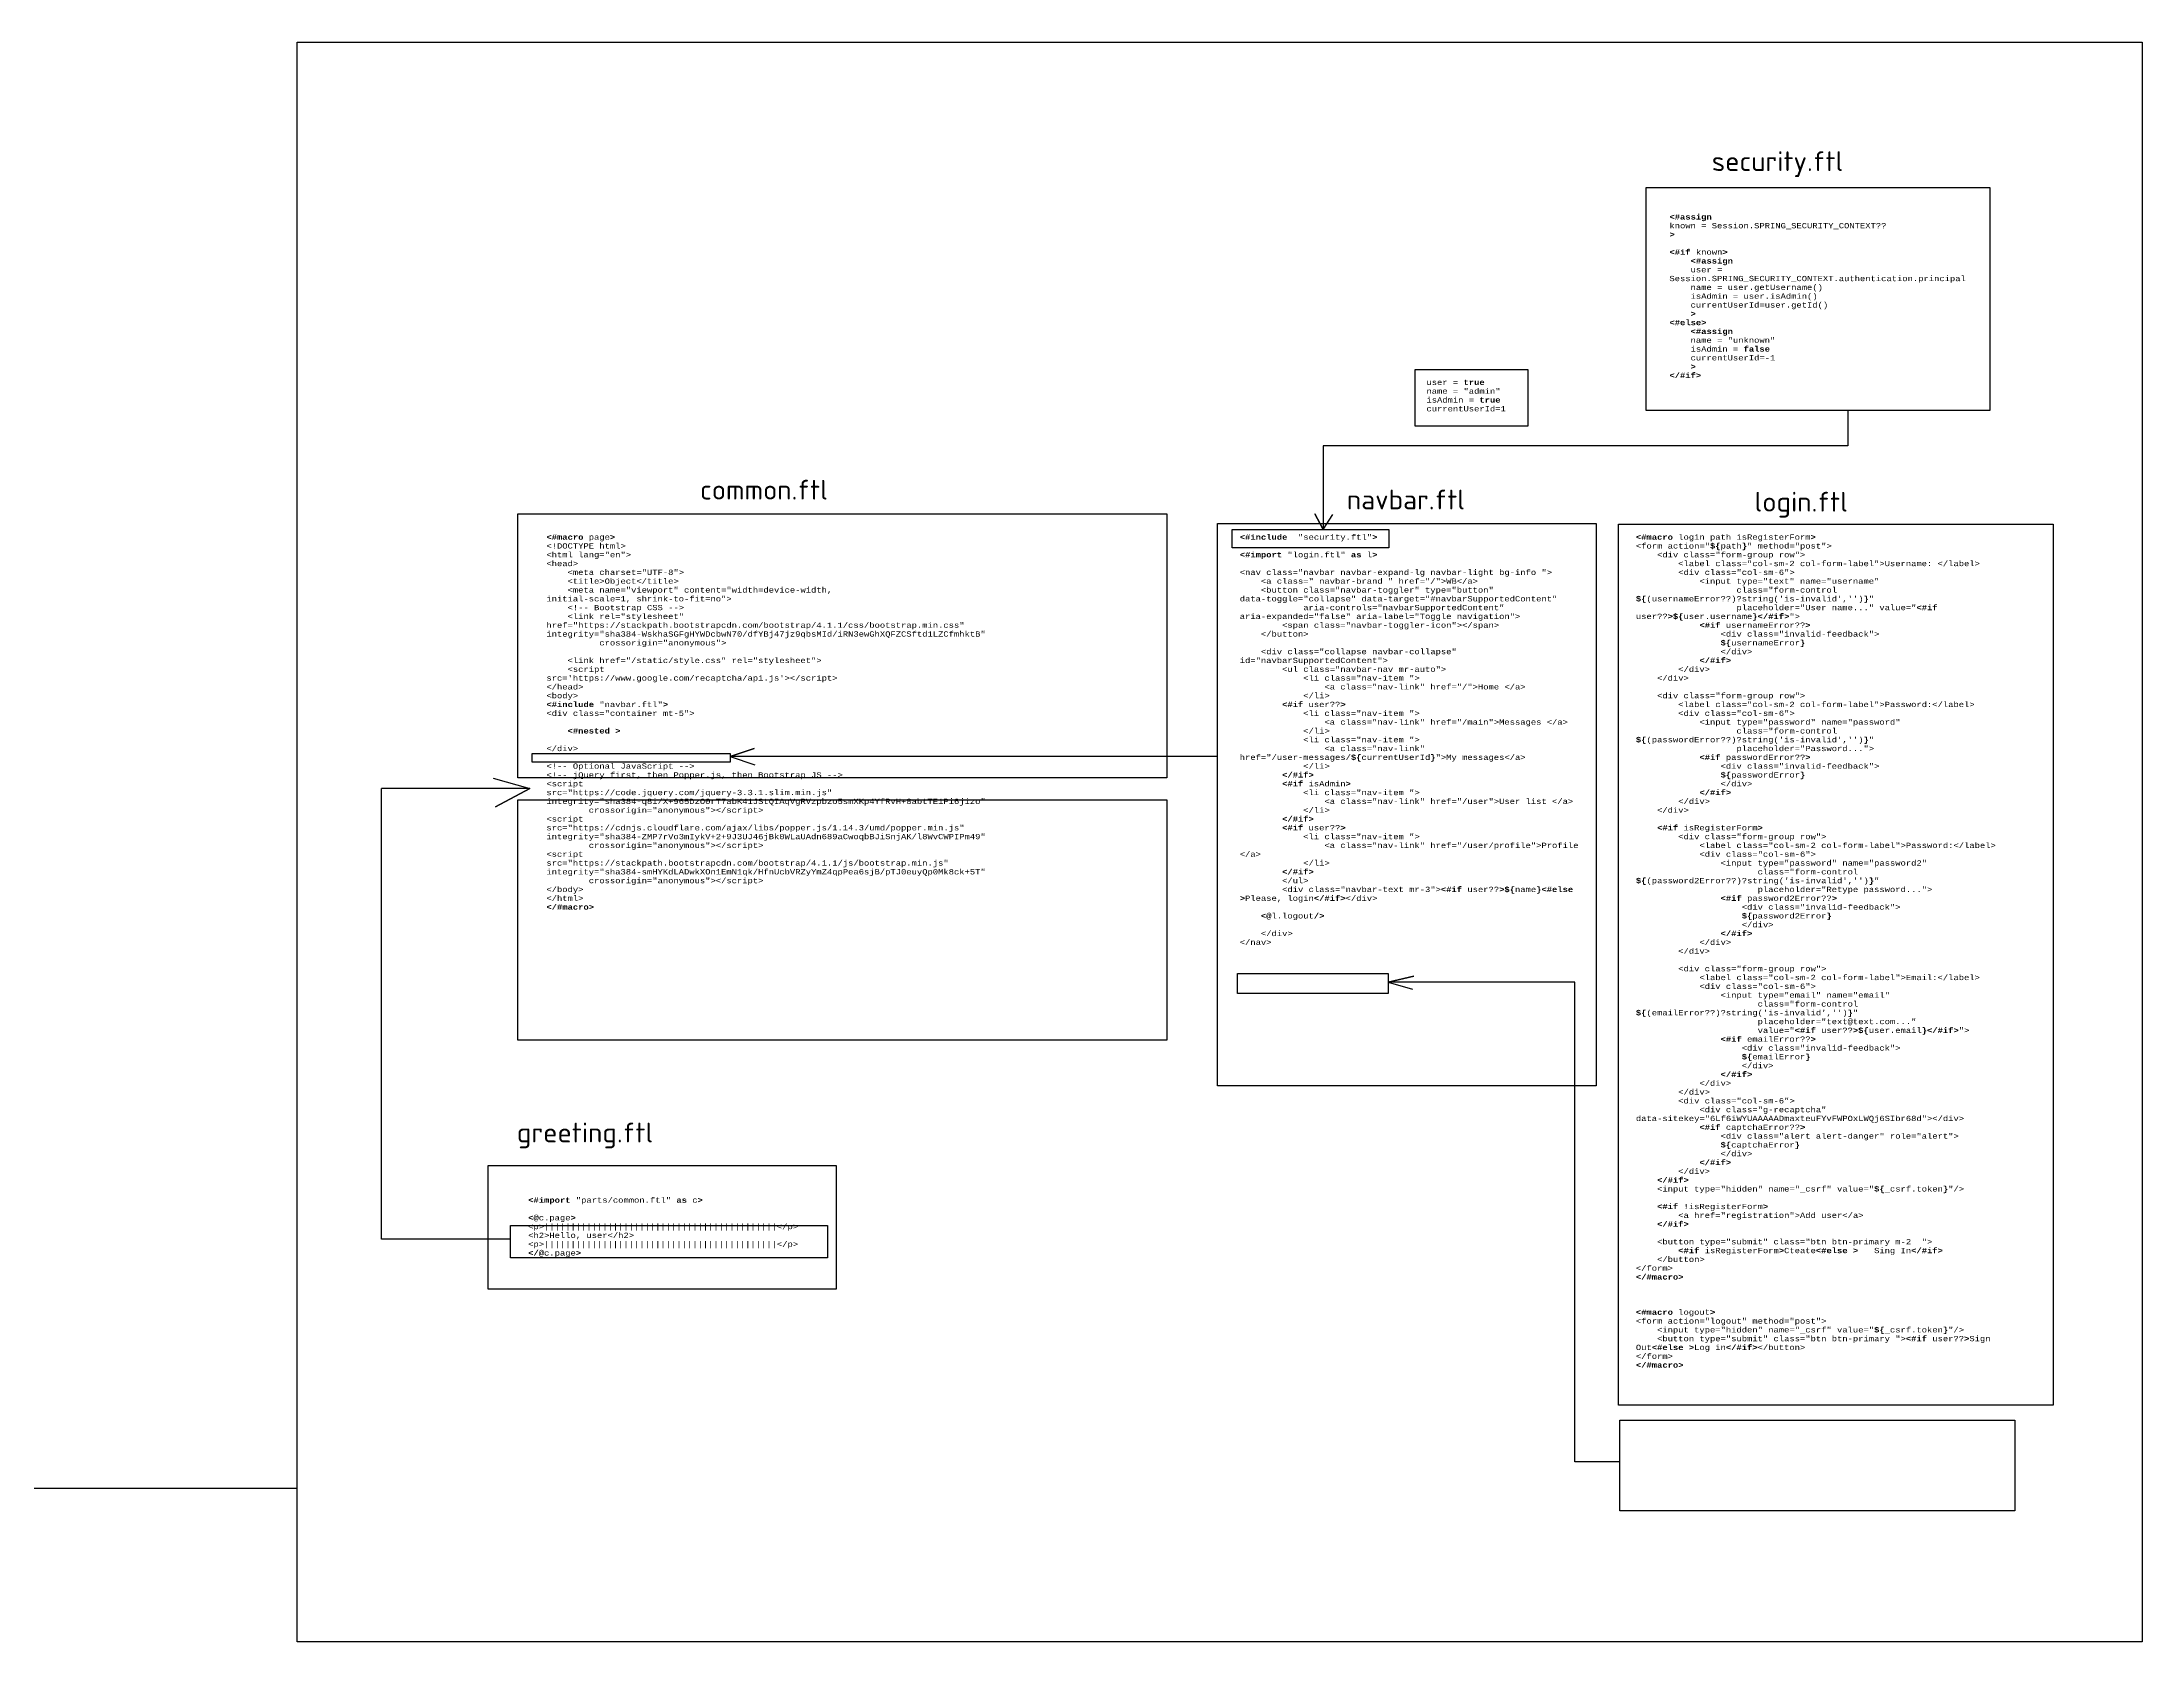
# Model space of a CAD drawing. Header units: millimetres. Extents: x 5035 to 6711, y 3860 to 4667.
# Drawn here: x 5965 to 6711, y 3860 to 4427 of the extents above; entities that cross this region are included whole.
import ezdxf

# ---------------------------------------------------------------- set-up
doc = ezdxf.new("R2010")
doc.units = ezdxf.units.MM
doc.styles.get("Standard").update_dxf_attribs({"font": 'arial.ttf'})

msp = doc.modelspace()

# ---------------------------------------------------------------- linework, layer by layer
at = {"color": 3, "lineweight": 30}
msp.add_line((6086.02, 4002.62), (6086.02, 4162.57), dxfattribs=at)
at = {"color": 4, "lineweight": 30}
for points in [[(6056.04, 4427.46), (6711, 4427.46), (6711, 3859.68), (6056.04, 3859.68)], [(6123.92, 4028.73), (6247.41, 4028.73), (6247.41, 3984.93), (6123.92, 3984.93)]]:
    msp.add_lwpolyline(points, close=True, dxfattribs=at)
at = {"color": 2, "lineweight": 30}
for points in [[(6535.02, 4375.86), (6656.99, 4375.86), (6656.99, 4296.69), (6535.02, 4296.69)], [(6452.93, 4311.22), (6493.01, 4311.22), (6493.01, 4291.18), (6452.93, 4291.18)], [(6388.02, 4254.49), (6443.57, 4254.49), (6443.57, 4247.92), (6388.02, 4247.92)]]:
    msp.add_lwpolyline(points, close=True, dxfattribs=at)
msp.add_lwpolyline([(6606.54, 4296.69), (6606.54, 4284.17), (6420.37, 4284.17), (6420.37, 4254.49), (6417.35, 4260.04), (6420.37, 4254.49), (6423.7, 4259.78)], dxfattribs=at)
at = {"color": 3, "lineweight": 30}
for points in [[(6134.38, 4260.08), (6364.87, 4260.08), (6364.87, 4166.4), (6134.38, 4166.4)], [(6134.38, 4158.49), (6364.87, 4158.49), (6364.87, 4073.24), (6134.38, 4073.24)], [(6131.81, 4007.5), (6244.32, 4007.5), (6244.32, 3996.01), (6131.81, 3996.01)]]:
    msp.add_lwpolyline(points, close=True, dxfattribs=at)
at = {"color": 1, "lineweight": 30}
for points in [[(6382.78, 4256.55), (6517.23, 4256.55), (6517.23, 4057.1), (6382.78, 4057.1)], [(6139.56, 4175.01), (6209.79, 4175.01), (6209.79, 4171.85), (6139.56, 4171.85)]]:
    msp.add_lwpolyline(points, close=True, dxfattribs=at)
at = {"color": 6, "lineweight": 30}
for points in [[(6525.21, 4256.33), (6679.51, 4256.33), (6679.51, 3943.76), (6525.21, 3943.76)], [(6389.86, 4096.95), (6443.4, 4096.95), (6443.4, 4089.77), (6389.86, 4089.77)], [(6525.58, 3938.39), (6665.89, 3938.39), (6665.89, 3906.27), (6525.58, 3906.27)]]:
    msp.add_lwpolyline(points, close=True, dxfattribs=at)
at = {"color": 1, "lineweight": 30}
for points in [[(6382.78, 4173.87), (6209.79, 4173.87), (6218.35, 4176.72), (6209.79, 4173.87), (6218.52, 4170.97)], [(6056.04, 3914.2), (5549.03, 3914.2), (5549.03, 3976.25), (5527.01, 3949.41), (5549.03, 3976.25), (5571.05, 3951.61)]]:
    msp.add_lwpolyline(points, dxfattribs=at)
at = {"color": 3, "lineweight": 30}
for points in [[(6125.65, 4166.19), (6138.62, 4162.57), (6126.52, 4156.04), (6138.62, 4162.57), (6086.02, 4162.57)], [(6131.81, 4002.62), (6086.02, 4002.62)]]:
    msp.add_lwpolyline(points, dxfattribs=at)
at = {"color": 6, "lineweight": 30}
msp.add_lwpolyline([(6525.58, 3923.65), (6509.61, 3923.65), (6509.61, 4093.81), (6509.61, 4093.81), (6509.61, 4093.81), (6443.4, 4093.81), (6452.51, 4095.9), (6443.4, 4093.81), (6451.97, 4091.32)], dxfattribs=at)

# ---------------------------------------------------------------- texts
at = {"attachment_point": 1}
for s, width, insert, char_height in [('{\\fISOCPEUR|b0|i0|c0|p34;security.ftl}', 101.5882, (6558.25, 4388.67), 7), ('{\\fCourier New|b1|i0|c204|p49;\\H0.75x;\\C23;\\c3307724;<#assign^J\\fCourier New|b0|i0|c204|p49;\\C9;\\c13023145;known = Session.SPRING_SECURITY_CONTEXT\\C153;\\c12293992;??^J\\fCourier New|b1|i0|c204|p49;\\C23;\\c3307724;>^J^J<#if \\fCourier New|b0|i0|c204|p49;\\C9;\\c13023145;known\\fCourier New|b1|i0|c204|p49;\\C23;\\c3307724;>^J    <#assign^J    \\fCourier New|b0|i0|c204|p49;\\C9;\\c13023145;user = Session.SPRING_SECURITY_CONTEXT.authentication.principal^J    name = user.getUsername()^J    isAdmin = user.isAdmin()^J    currentUserId=user.getId()^J    \\fCourier New|b1|i0|c204|p49;\\C23;\\c3307724;>^J<#else>^J    <#assign^J    \\fCourier New|b0|i0|c204|p49;\\C9;\\c13023145;name = \\C75;\\c5867370;"unknown"^J    \\C9;\\c13023145;isAdmin = \\fCourier New|b1|i0|c204|p49;\\C23;\\c3307724;false^J    \\fCourier New|b0|i0|c204|p49;\\C9;\\c13023145;currentUserId=-\\C153;\\c12293992;1^J    \\fCourier New|b1|i0|c204|p49;\\C23;\\c3307724;>^J</#if>}', 101.5882, (6543.23, 4366.35), 2.5), ('{\\fCourier New|b1|i0|c204|p49;\\H0.75x;\\C23;\\c3307724;    \\fCourier New|b0|i0|c204|p49;\\C9;\\c13023145;user = \\fCourier New|b1|i0|c0|p49;\\C23;\\c3307724;true\\fCourier New|b0|i0|c0|p49;\\C9;\\c13023145;\\P\\fCourier New|b1|i0|c204|p49;\\C23;\\c3307724;    \\fCourier New|b0|i0|c204|p49;\\C9;\\c13023145;name = \\C75;\\c5867370;"\\fCourier New|b0|i0|c0|p49;admin\\fCourier New|b0|i0|c204|p49;"^J    \\C9;\\c13023145;isAdmin = \\fCourier New|b1|i0|c0|p49;\\C23;\\c3307724;true\\fCourier New|b1|i0|c204|p49;^J    \\fCourier New|b0|i0|c204|p49;\\C9;\\c13023145;currentUserId=\\C153;\\c12293992;1}', 48.321, (6449.46, 4307.63), 2.5), ('{\\fISOCPEUR|b0|i0|c0|p34;common.ftl}', 101.5882, (6199.11, 4272.09), 7), ('{\\fISOCPEUR|b0|i0|c0|p34;navbar.ftl}', 101.5882, (6428.76, 4268.59), 7), ('{\\fISOCPEUR|b0|i0|c0|p34;login.ftl}', 101.5882, (6573.45, 4267.82), 7), ('{\\fCourier New|b1|i0|c204|p49;\\H0.75x;\\C23;\\c3307724;<#macro \\fCourier New|b0|i0|c204|p49;\\C9;\\c13023145;page\\fCourier New|b1|i0|c204|p49;\\C23;\\c3307724;>^J\\fCourier New|b0|i0|c204|p49;\\C43;\\c6995944;<!DOCTYPE \\C9;\\c12237498;html\\C43;\\c6995944;>^J<html \\C9;\\c12237498;lang=\\C73;\\c6406821;"en"\\C43;\\c6995944;>^J<head>^J    <meta \\C9;\\c12237498;charset=\\C73;\\c6406821;"UTF-8"\\C43;\\c6995944;>^J    <title>\\C9;\\c13023145;Object\\C43;\\c6995944;</title>^J    <meta \\C9;\\c12237498;name=\\C73;\\c6406821;"viewport" \\C9;\\c12237498;content=\\C73;\\c6406821;"width=device-width, initial-scale=1, shrink-to-fit=no"\\C43;\\c6995944;>^J    \\C8;<!-- Bootstrap CSS -->^J    \\C43;\\c6995944;<link \\C9;\\c12237498;rel=\\C73;\\c6406821;"stylesheet" \\C9;\\c12237498;href=\\C73;\\c6406821;"https://stackpath.bootstrapcdn.com/bootstrap/4.1.1/css/bootstrap.min.css"^J          \\C9;\\c12237498;integrity=\\C73;\\c6406821;"sha384-WskhaSGFgHYWDcbwN70/dfYBj47jz9qbsMId/iRN3ewGhXQFZCSftd1LZCfmhktB"^J          \\C9;\\c12237498;crossorigin=\\C73;\\c6406821;"anonymous"\\C43;\\c6995944;>^J^J    <link \\C9;\\c12237498;href=\\C73;\\c6406821;"/static/style.css" \\C9;\\c12237498;rel=\\C73;\\c6406821;"stylesheet"\\C43;\\c6995944;>^J    <script \\C9;\\c12237498;src=\\C73;\\c6406821;\'https://www.google.com/recaptcha/api.js\'\\C43;\\c6995944;></script>^J</head>^J<body>^J\\fCourier New|b1|i0|c204|p49;\\C23;\\c3307724;<#include \\fCourier New|b0|i0|c204|p49;\\C75;\\c5867370;"navbar.ftl"\\fCourier New|b1|i0|c204|p49;\\C23;\\c3307724;>^J\\fCourier New|b0|i0|c204|p49;\\C43;\\c6995944;<div \\C9;\\c12237498;class=\\C73;\\c6406821;"container mt-5"\\C43;\\c6995944;>\\fCourier New|b0|i0|c0|p49;\\P\\fCourier New|b0|i0|c204|p49;^J    \\fCourier New|b1|i0|c204|p49;\\C23;\\c3307724;<#nested >\\fCourier New|b1|i0|c0|p49;\\P\\fCourier New|b1|i0|c204|p49;^J\\fCourier New|b0|i0|c204|p49;\\C43;\\c6995944;</div>^J^J\\C8;<!-- Optional JavaScript -->^J<!-- jQuery first, then Popper.js, then Bootstrap JS -->^J\\C43;\\c6995944;<script \\C9;\\c12237498;src=\\C73;\\c6406821;"https://code.jquery.com/jquery-3.3.1.slim.min.js"^J        \\C9;\\c12237498;integrity=\\C73;\\c6406821;"sha384-q8i/X+965DzO0rT7abK41JStQIAqVgRVzpbzo5smXKp4YfRvH+8abtTE1Pi6jizo"^J        \\C9;\\c12237498;crossorigin=\\C73;\\c6406821;"anonymous"\\C43;\\c6995944;></script>^J<script \\C9;\\c12237498;src=\\C73;\\c6406821;"https://cdnjs.cloudflare.com/ajax/libs/popper.js/1.14.3/umd/popper.min.js"^J        \\C9;\\c12237498;integrity=\\C73;\\c6406821;"sha384-ZMP7rVo3mIykV+2+9J3UJ46jBk0WLaUAdn689aCwoqbBJiSnjAK/l8WvCWPIPm49"^J        \\C9;\\c12237498;crossorigin=\\C73;\\c6406821;"anonymous"\\C43;\\c6995944;></script>^J<script \\C9;\\c12237498;src=\\C73;\\c6406821;"https://stackpath.bootstrapcdn.com/bootstrap/4.1.1/js/bootstrap.min.js"^J        \\C9;\\c12237498;integrity=\\C73;\\c6406821;"sha384-smHYKdLADwkXOn1EmN1qk/HfnUcbVRZyYmZ4qpPea6sjB/pTJ0euyQp0Mk8ck+5T"^J        \\C9;\\c12237498;crossorigin=\\C73;\\c6406821;"anonymous"\\C43;\\c6995944;></script>^J</body>^J</html>^J\\fCourier New|b1|i0|c204|p49;\\C23;\\c3307724;</#macro>}', 101.5882, (6144.56, 4252.71), 2.5), ('{\\fCourier New|b1|i0|c204|p49;\\H0.75x;\\C23;\\c3307724;<#include  \\fCourier New|b0|i0|c204|p49;\\C75;\\c5867370;"security.ftl"\\fCourier New|b1|i0|c204|p49;\\C23;\\c3307724;>\\fCourier New|b1|i0|c0|p49;\\P\\fCourier New|b1|i0|c204|p49;^J<#import \\fCourier New|b0|i0|c204|p49;\\C75;\\c5867370;"login.ftl" \\fCourier New|b1|i0|c204|p49;\\C23;\\c3307724;as \\fCourier New|b0|i0|c204|p49;\\C9;\\c13023145;l\\fCourier New|b1|i0|c204|p49;\\C23;\\c3307724;>^J^J\\fCourier New|b0|i0|c204|p49;\\C43;\\c6995944;<nav \\C9;\\c12237498;class=\\C73;\\c6406821;"navbar navbar-expand-lg navbar-light bg-info "\\C43;\\c6995944;>^J    <a \\C9;\\c12237498;class=\\C73;\\c6406821;" navbar-brand " \\C9;\\c12237498;href=\\C73;\\c6406821;"/"\\C43;\\c6995944;>\\C9;\\c13023145;WB\\C43;\\c6995944;</a>^J    <button \\C9;\\c12237498;class=\\C73;\\c6406821;"navbar-toggler" \\C9;\\c12237498;type=\\C73;\\c6406821;"button" \\C9;\\c12237498;data-toggle=\\C73;\\c6406821;"collapse" \\C9;\\c12237498;data-target=\\C73;\\c6406821;"#navbarSupportedContent"^J            \\C9;\\c12237498;aria-controls=\\C73;\\c6406821;"navbarSupportedContent" \\C9;\\c12237498;aria-expanded=\\C73;\\c6406821;"false" \\C9;\\c12237498;aria-label=\\C73;\\c6406821;"Toggle navigation"\\C43;\\c6995944;>^J        <span \\C9;\\c12237498;class=\\C73;\\c6406821;"navbar-toggler-icon"\\C43;\\c6995944;></span>^J    </button>^J^J    <div \\C9;\\c12237498;class=\\C73;\\c6406821;"collapse navbar-collapse" \\C9;\\c12237498;id=\\C73;\\c6406821;"navbarSupportedContent"\\C43;\\c6995944;>^J        <ul \\C9;\\c12237498;class=\\C73;\\c6406821;"navbar-nav mr-auto"\\C43;\\c6995944;>^J            <li \\C9;\\c12237498;class=\\C73;\\c6406821;"nav-item "\\C43;\\c6995944;>^J                <a \\C9;\\c12237498;class=\\C73;\\c6406821;"nav-link" \\C9;\\c12237498;href=\\C73;\\c6406821;"/"\\C43;\\c6995944;>\\C9;\\c13023145;Home \\C43;\\c6995944;</a>^J            </li>^J        \\fCourier New|b1|i0|c204|p49;\\C23;\\c3307724;<#if \\fCourier New|b0|i0|c204|p49;\\C9;\\c13023145;user\\C153;\\c12293992;??\\fCourier New|b1|i0|c204|p49;\\C23;\\c3307724;>^J            \\fCourier New|b0|i0|c204|p49;\\C43;\\c6995944;<li \\C9;\\c12237498;class=\\C73;\\c6406821;"nav-item "\\C43;\\c6995944;>^J                <a \\C9;\\c12237498;class=\\C73;\\c6406821;"nav-link" \\C9;\\c12237498;href=\\C73;\\c6406821;"/main"\\C43;\\c6995944;>\\C9;\\c13023145;Messages \\C43;\\c6995944;</a>^J            </li>^J            <li \\C9;\\c12237498;class=\\C73;\\c6406821;"nav-item "\\C43;\\c6995944;>^J                <a \\C9;\\c12237498;class=\\C73;\\c6406821;"nav-link" \\C9;\\c12237498;href=\\C73;\\c6406821;"/user-messages/\\fCourier New|b1|i0|c204|p49;\\C23;\\c3307724;$\\{\\fCourier New|b0|i0|c204|p49;\\C9;\\c13023145;currentUserId\\fCourier New|b1|i0|c204|p49;\\C23;\\c3307724;\\}\\fCourier New|b0|i0|c204|p49;\\C73;\\c6406821;"\\C43;\\c6995944;>\\C9;\\c13023145;My messages\\C43;\\c6995944;</a>^J            </li>^J        \\fCourier New|b1|i0|c204|p49;\\C23;\\c3307724;</#if>^J        <#if \\fCourier New|b0|i0|c204|p49;\\C9;\\c13023145;isAdmin\\fCourier New|b1|i0|c204|p49;\\C23;\\c3307724;>^J            \\fCourier New|b0|i0|c204|p49;\\C43;\\c6995944;<li \\C9;\\c12237498;class=\\C73;\\c6406821;"nav-item "\\C43;\\c6995944;>^J                <a \\C9;\\c12237498;class=\\C73;\\c6406821;"nav-link" \\C9;\\c12237498;href=\\C73;\\c6406821;"/user"\\C43;\\c6995944;>\\C9;\\c13023145;User list \\C43;\\c6995944;</a>^J            </li>^J        \\fCourier New|b1|i0|c204|p49;\\C23;\\c3307724;</#if>^J        <#if \\fCourier New|b0|i0|c204|p49;\\C9;\\c13023145;user\\C153;\\c12293992;??\\fCourier New|b1|i0|c204|p49;\\C23;\\c3307724;>^J            \\fCourier New|b0|i0|c204|p49;\\C43;\\c6995944;<li \\C9;\\c12237498;class=\\C73;\\c6406821;"nav-item "\\C43;\\c6995944;>^J                <a \\C9;\\c12237498;class=\\C73;\\c6406821;"nav-link" \\C9;\\c12237498;href=\\C73;\\c6406821;"/user/profile"\\C43;\\c6995944;>\\C9;\\c13023145;Profile \\C43;\\c6995944;</a>^J            </li>^J        \\fCourier New|b1|i0|c204|p49;\\C23;\\c3307724;</#if>^J        \\fCourier New|b0|i0|c204|p49;\\C43;\\c6995944;</ul>^J        <div \\C9;\\c12237498;class=\\C73;\\c6406821;"navbar-text mr-3"\\C43;\\c6995944;>\\fCourier New|b1|i0|c204|p49;\\C23;\\c3307724;<#if \\fCourier New|b0|i0|c204|p49;\\C9;\\c13023145;user\\C153;\\c12293992;??\\fCourier New|b1|i0|c204|p49;\\C23;\\c3307724;>$\\{\\fCourier New|b0|i0|c204|p49;\\C9;\\c13023145;name\\fCourier New|b1|i0|c204|p49;\\C23;\\c3307724;\\}<#else >\\fCourier New|b0|i0|c204|p49;\\C9;\\c13023145;Please, login\\fCourier New|b1|i0|c204|p49;\\C23;\\c3307724;</#if>\\fCourier New|b0|i0|c204|p49;\\C43;\\c6995944;</div>\\fCourier New|b0|i0|c0|p49;\\P\\fCourier New|b0|i0|c204|p49;^J    \\fCourier New|b1|i0|c204|p49;\\C23;\\c3307724;<@\\fCourier New|b0|i0|c204|p49;\\C9;\\c13023145;l.logout\\fCourier New|b1|i0|c204|p49;\\C23;\\c3307724;/>\\fCourier New|b1|i0|c0|p49;\\P\\fCourier New|b1|i0|c204|p49;^J    \\fCourier New|b0|i0|c204|p49;\\C43;\\c6995944;</div>^J</nav>}', 121.8235, (6390.7, 4252.71), 2.5), ('{\\fCourier New|b1|i0|c204|p49;\\H0.75x;\\C23;\\c3307724;<#macro \\fCourier New|b0|i0|c204|p49;\\C9;\\c13023145;login path isRegisterForm\\fCourier New|b1|i0|c204|p49;\\C23;\\c3307724;>^J\\fCourier New|b0|i0|c204|p49;\\C43;\\c6995944;<form \\C9;\\c12237498;action=\\C73;\\c6406821;"\\fCourier New|b1|i0|c204|p49;\\C23;\\c3307724;$\\{\\fCourier New|b0|i0|c204|p49;\\C9;\\c13023145;path\\fCourier New|b1|i0|c204|p49;\\C23;\\c3307724;\\}\\fCourier New|b0|i0|c204|p49;\\C73;\\c6406821;" \\C9;\\c12237498;method=\\C73;\\c6406821;"post"\\C43;\\c6995944;>^J    <div \\C9;\\c12237498;class=\\C73;\\c6406821;"form-group row"\\C43;\\c6995944;>^J        <label \\C9;\\c12237498;class=\\C73;\\c6406821;"col-sm-2 col-form-label"\\C43;\\c6995944;>\\C9;\\c13023145;Username: \\C43;\\c6995944;</label>^J        <div \\C9;\\c12237498;class=\\C73;\\c6406821;"col-sm-6"\\C43;\\c6995944;>^J            <input \\C9;\\c12237498;type=\\C73;\\c6406821;"text" \\C9;\\c12237498;name=\\C73;\\c6406821;"username"^J                   \\C9;\\c12237498;class=\\C73;\\c6406821;"form-control \\fCourier New|b1|i0|c204|p49;\\C23;\\c3307724;$\\{\\fCourier New|b0|i0|c204|p49;\\C9;\\c13023145;(usernameError\\C153;\\c12293992;??\\C9;\\c13023145;)\\C153;\\c12293992;?\\C9;\\c13023145;string(\\C75;\\c5867370;\'is-invalid\'\\C23;\\c3307724;,\\C75;\\c5867370;\'\'\\C9;\\c13023145;)\\fCourier New|b1|i0|c204|p49;\\C23;\\c3307724;\\}\\fCourier New|b0|i0|c204|p49;\\C73;\\c6406821;"^J                   \\C9;\\c12237498;placeholder=\\C73;\\c6406821;"User name..." \\C9;\\c12237498;value=\\C73;\\c6406821;"\\fCourier New|b1|i0|c204|p49;\\C23;\\c3307724;<#if \\fCourier New|b0|i0|c204|p49;\\C9;\\c13023145;user\\C153;\\c12293992;??\\fCourier New|b1|i0|c204|p49;\\C23;\\c3307724;>$\\{\\fCourier New|b0|i0|c204|p49;\\C9;\\c13023145;user.username\\fCourier New|b1|i0|c204|p49;\\C23;\\c3307724;\\}</#if>\\fCourier New|b0|i0|c204|p49;\\C73;\\c6406821;"\\C43;\\c6995944;>^J            \\fCourier New|b1|i0|c204|p49;\\C23;\\c3307724;<#if \\fCourier New|b0|i0|c204|p49;\\C9;\\c13023145;usernameError\\C153;\\c12293992;??\\fCourier New|b1|i0|c204|p49;\\C23;\\c3307724;>^J                \\fCourier New|b0|i0|c204|p49;\\C43;\\c6995944;<div \\C9;\\c12237498;class=\\C73;\\c6406821;"invalid-feedback"\\C43;\\c6995944;>^J                \\fCourier New|b1|i0|c204|p49;\\C23;\\c3307724;$\\{\\fCourier New|b0|i0|c204|p49;\\C9;\\c13023145;usernameError\\fCourier New|b1|i0|c204|p49;\\C23;\\c3307724;\\}^J                \\fCourier New|b0|i0|c204|p49;\\C43;\\c6995944;</div>^J            \\fCourier New|b1|i0|c204|p49;\\C23;\\c3307724;</#if>^J        \\fCourier New|b0|i0|c204|p49;\\C43;\\c6995944;</div>^J    </div>^J^J    <div \\C9;\\c12237498;class=\\C73;\\c6406821;"form-group row"\\C43;\\c6995944;>^J        <label \\C9;\\c12237498;class=\\C73;\\c6406821;"col-sm-2 col-form-label"\\C43;\\c6995944;>\\C9;\\c13023145;Password:\\C43;\\c6995944;</label>^J        <div \\C9;\\c12237498;class=\\C73;\\c6406821;"col-sm-6"\\C43;\\c6995944;>^J            <input \\C9;\\c12237498;type=\\C73;\\c6406821;"password" \\C9;\\c12237498;name=\\C73;\\c6406821;"password"^J                   \\C9;\\c12237498;class=\\C73;\\c6406821;"form-control \\fCourier New|b1|i0|c204|p49;\\C23;\\c3307724;$\\{\\fCourier New|b0|i0|c204|p49;\\C9;\\c13023145;(passwordError\\C153;\\c12293992;??\\C9;\\c13023145;)\\C153;\\c12293992;?\\C9;\\c13023145;string(\\C75;\\c5867370;\'is-invalid\'\\C23;\\c3307724;,\\C75;\\c5867370;\'\'\\C9;\\c13023145;)\\fCourier New|b1|i0|c204|p49;\\C23;\\c3307724;\\}\\fCourier New|b0|i0|c204|p49;\\C73;\\c6406821;"^J                   \\C9;\\c12237498;placeholder=\\C73;\\c6406821;"Password..."\\C43;\\c6995944;>^J            \\fCourier New|b1|i0|c204|p49;\\C23;\\c3307724;<#if \\fCourier New|b0|i0|c204|p49;\\C9;\\c13023145;passwordError\\C153;\\c12293992;??\\fCourier New|b1|i0|c204|p49;\\C23;\\c3307724;>^J                \\fCourier New|b0|i0|c204|p49;\\C43;\\c6995944;<div \\C9;\\c12237498;class=\\C73;\\c6406821;"invalid-feedback"\\C43;\\c6995944;>^J                \\fCourier New|b1|i0|c204|p49;\\C23;\\c3307724;$\\{\\fCourier New|b0|i0|c204|p49;\\C9;\\c13023145;passwordError\\fCourier New|b1|i0|c204|p49;\\C23;\\c3307724;\\}^J                \\fCourier New|b0|i0|c204|p49;\\C43;\\c6995944;</div>^J            \\fCourier New|b1|i0|c204|p49;\\C23;\\c3307724;</#if>^J        \\fCourier New|b0|i0|c204|p49;\\C43;\\c6995944;</div>^J    </div>^J^J    \\fCourier New|b1|i0|c204|p49;\\C23;\\c3307724;<#if \\fCourier New|b0|i0|c204|p49;\\C9;\\c13023145;isRegisterForm\\fCourier New|b1|i0|c204|p49;\\C23;\\c3307724;>^J        \\fCourier New|b0|i0|c204|p49;\\C43;\\c6995944;<div \\C9;\\c12237498;class=\\C73;\\c6406821;"form-group row"\\C43;\\c6995944;>^J            <label \\C9;\\c12237498;class=\\C73;\\c6406821;"col-sm-2 col-form-label"\\C43;\\c6995944;>\\C9;\\c13023145;Password:\\C43;\\c6995944;</label>^J            <div \\C9;\\c12237498;class=\\C73;\\c6406821;"col-sm-6"\\C43;\\c6995944;>^J                <input \\C9;\\c12237498;type=\\C73;\\c6406821;"password" \\C9;\\c12237498;name=\\C73;\\c6406821;"password2"^J                       \\C9;\\c12237498;class=\\C73;\\c6406821;"form-control \\fCourier New|b1|i0|c204|p49;\\C23;\\c3307724;$\\{\\fCourier New|b0|i0|c204|p49;\\C9;\\c13023145;(password2Error\\C153;\\c12293992;??\\C9;\\c13023145;)\\C153;\\c12293992;?\\C9;\\c13023145;string(\\C75;\\c5867370;\'is-invalid\'\\C23;\\c3307724;,\\C75;\\c5867370;\'\'\\C9;\\c13023145;)\\fCourier New|b1|i0|c204|p49;\\C23;\\c3307724;\\}\\fCourier New|b0|i0|c204|p49;\\C73;\\c6406821;"^J                       \\C9;\\c12237498;placeholder=\\C73;\\c6406821;"Retype password..."\\C43;\\c6995944;>^J                \\fCourier New|b1|i0|c204|p49;\\C23;\\c3307724;<#if \\fCourier New|b0|i0|c204|p49;\\C9;\\c13023145;password2Error\\C153;\\c12293992;??\\fCourier New|b1|i0|c204|p49;\\C23;\\c3307724;>^J                    \\fCourier New|b0|i0|c204|p49;\\C43;\\c6995944;<div \\C9;\\c12237498;class=\\C73;\\c6406821;"invalid-feedback"\\C43;\\c6995944;>^J                    \\fCourier New|b1|i0|c204|p49;\\C23;\\c3307724;$\\{\\fCourier New|b0|i0|c204|p49;\\C9;\\c13023145;password2Error\\fCourier New|b1|i0|c204|p49;\\C23;\\c3307724;\\}^J                    \\fCourier New|b0|i0|c204|p49;\\C43;\\c6995944;</div>^J                \\fCourier New|b1|i0|c204|p49;\\C23;\\c3307724;</#if>^J            \\fCourier New|b0|i0|c204|p49;\\C43;\\c6995944;</div>^J        </div>^J^J        <div \\C9;\\c12237498;class=\\C73;\\c6406821;"form-group row"\\C43;\\c6995944;>^J            <label \\C9;\\c12237498;class=\\C73;\\c6406821;"col-sm-2 col-form-label"\\C43;\\c6995944;>\\C9;\\c13023145;Email:\\C43;\\c6995944;</label>^J            <div \\C9;\\c12237498;class=\\C73;\\c6406821;"col-sm-6"\\C43;\\c6995944;>^J                <input \\C9;\\c12237498;type=\\C73;\\c6406821;"email" \\C9;\\c12237498;name=\\C73;\\c6406821;"email"^J                       \\C9;\\c12237498;class=\\C73;\\c6406821;"form-control \\fCourier New|b1|i0|c204|p49;\\C23;\\c3307724;$\\{\\fCourier New|b0|i0|c204|p49;\\C9;\\c13023145;(emailError\\C153;\\c12293992;??\\C9;\\c13023145;)\\C153;\\c12293992;?\\C9;\\c13023145;string(\\C75;\\c5867370;\'is-invalid\'\\C23;\\c3307724;,\\C75;\\c5867370;\'\'\\C9;\\c13023145;)\\fCourier New|b1|i0|c204|p49;\\C23;\\c3307724;\\}\\fCourier New|b0|i0|c204|p49;\\C73;\\c6406821;"^J                       \\C9;\\c12237498;placeholder=\\C73;\\c6406821;"text@text.com..."^J                       \\C9;\\c12237498;value=\\C73;\\c6406821;"\\fCourier New|b1|i0|c204|p49;\\C23;\\c3307724;<#if \\fCourier New|b0|i0|c204|p49;\\C9;\\c13023145;user\\C153;\\c12293992;??\\fCourier New|b1|i0|c204|p49;\\C23;\\c3307724;>$\\{\\fCourier New|b0|i0|c204|p49;\\C9;\\c13023145;user.email\\fCourier New|b1|i0|c204|p49;\\C23;\\c3307724;\\}</#if>\\fCourier New|b0|i0|c204|p49;\\C73;\\c6406821;"\\C43;\\c6995944;>^J                \\fCourier New|b1|i0|c204|p49;\\C23;\\c3307724;<#if \\fCourier New|b0|i0|c204|p49;\\C9;\\c13023145;emailError\\C153;\\c12293992;??\\fCourier New|b1|i0|c204|p49;\\C23;\\c3307724;>^J                    \\fCourier New|b0|i0|c204|p49;\\C43;\\c6995944;<div \\C9;\\c12237498;class=\\C73;\\c6406821;"invalid-feedback"\\C43;\\c6995944;>^J                    \\fCourier New|b1|i0|c204|p49;\\C23;\\c3307724;$\\{\\fCourier New|b0|i0|c204|p49;\\C9;\\c13023145;emailError\\fCourier New|b1|i0|c204|p49;\\C23;\\c3307724;\\}^J                    \\fCourier New|b0|i0|c204|p49;\\C43;\\c6995944;</div>^J                \\fCourier New|b1|i0|c204|p49;\\C23;\\c3307724;</#if>^J            \\fCourier New|b0|i0|c204|p49;\\C43;\\c6995944;</div>^J        </div>^J        <div \\C9;\\c12237498;class=\\C73;\\c6406821;"col-sm-6"\\C43;\\c6995944;>^J            <div \\C9;\\c12237498;class=\\C73;\\c6406821;"g-recaptcha" \\C9;\\c12237498;data-sitekey=\\C73;\\c6406821;"6Lf6iWYUAAAAADmaxteuFYvFWPOxLWQj6SIbr68d"\\C43;\\c6995944;></div>^J            \\fCourier New|b1|i0|c204|p49;\\C23;\\c3307724;<#if \\fCourier New|b0|i0|c204|p49;\\C9;\\c13023145;captchaError\\C153;\\c12293992;??\\fCourier New|b1|i0|c204|p49;\\C23;\\c3307724;>^J                \\fCourier New|b0|i0|c204|p49;\\C43;\\c6995944;<div \\C9;\\c12237498;class=\\C73;\\c6406821;"alert alert-danger" \\C9;\\c12237498;role=\\C73;\\c6406821;"alert"\\C43;\\c6995944;>^J                \\fCourier New|b1|i0|c204|p49;\\C23;\\c3307724;$\\{\\fCourier New|b0|i0|c204|p49;\\C9;\\c13023145;captchaError\\fCourier New|b1|i0|c204|p49;\\C23;\\c3307724;\\}^J                \\fCourier New|b0|i0|c204|p49;\\C43;\\c6995944;</div>^J            \\fCourier New|b1|i0|c204|p49;\\C23;\\c3307724;</#if>^J        \\fCourier New|b0|i0|c204|p49;\\C43;\\c6995944;</div>^J    \\fCourier New|b1|i0|c204|p49;\\C23;\\c3307724;</#if>^J    \\fCourier New|b0|i0|c204|p49;\\C43;\\c6995944;<input \\C9;\\c12237498;type=\\C73;\\c6406821;"hidden" \\C9;\\c12237498;name=\\C73;\\c6406821;"_csrf" \\C9;\\c12237498;value=\\C73;\\c6406821;"\\fCourier New|b1|i0|c204|p49;\\C23;\\c3307724;$\\{\\fCourier New|b0|i0|c204|p49;\\C9;\\c13023145;_csrf.token\\fCourier New|b1|i0|c204|p49;\\C23;\\c3307724;\\}\\fCourier New|b0|i0|c204|p49;\\C73;\\c6406821;"\\C43;\\c6995944;/>^J^J    \\fCourier New|b1|i0|c204|p49;\\C23;\\c3307724;<#if \\fCourier New|b0|i0|c204|p49;\\C153;\\c12293992;!\\C9;\\c13023145;isRegisterForm\\fCourier New|b1|i0|c204|p49;\\C23;\\c3307724;>^J        \\fCourier New|b0|i0|c204|p49;\\C43;\\c6995944;<a \\C9;\\c12237498;href=\\C73;\\c6406821;"registration"\\C43;\\c6995944;>\\C9;\\c13023145;Add user\\C43;\\c6995944;</a>^J    \\fCourier New|b1|i0|c204|p49;\\C23;\\c3307724;</#if>^J^J    \\fCourier New|b0|i0|c204|p49;\\C43;\\c6995944;<button \\C9;\\c12237498;type=\\C73;\\c6406821;"submit" \\C9;\\c12237498;class=\\C73;\\c6406821;"btn btn-primary m-2  "\\C43;\\c6995944;>^J        \\fCourier New|b1|i0|c204|p49;\\C23;\\c3307724;<#if \\fCourier New|b0|i0|c204|p49;\\C9;\\c13023145;isRegisterForm\\fCourier New|b1|i0|c204|p49;\\C23;\\c3307724;>\\fCourier New|b0|i0|c204|p49;\\C9;\\c13023145;Cteate\\fCourier New|b1|i0|c204|p49;\\C23;\\c3307724;<#else >   \\fCourier New|b0|i0|c204|p49;\\C9;\\c13023145;Sing In\\fCourier New|b1|i0|c204|p49;\\C23;\\c3307724;</#if>^J    \\fCourier New|b0|i0|c204|p49;\\C43;\\c6995944;</button>^J</form>^J\\fCourier New|b1|i0|c204|p49;\\C23;\\c3307724;</#macro>\\fCourier New|b1|i0|c0|p49;\\P\\P\\fCourier New|b1|i0|c204|p49;^J^J<#macro \\fCourier New|b0|i0|c204|p49;\\C9;\\c13023145;logout\\fCourier New|b1|i0|c204|p49;\\C23;\\c3307724;>^J\\fCourier New|b0|i0|c204|p49;\\C43;\\c6995944;<form \\C9;\\c12237498;action=\\C73;\\c6406821;"logout" \\C9;\\c12237498;method=\\C73;\\c6406821;"post"\\C43;\\c6995944;>^J    <input \\C9;\\c12237498;type=\\C73;\\c6406821;"hidden" \\C9;\\c12237498;name=\\C73;\\c6406821;"_csrf" \\C9;\\c12237498;value=\\C73;\\c6406821;"\\fCourier New|b1|i0|c204|p49;\\C23;\\c3307724;$\\{\\fCourier New|b0|i0|c204|p49;\\C9;\\c13023145;_csrf.token\\fCourier New|b1|i0|c204|p49;\\C23;\\c3307724;\\}\\fCourier New|b0|i0|c204|p49;\\C73;\\c6406821;"\\C43;\\c6995944;/>^J    <button \\C9;\\c12237498;type=\\C73;\\c6406821;"submit" \\C9;\\c12237498;class=\\C73;\\c6406821;"btn btn-primary "\\C43;\\c6995944;>\\fCourier New|b1|i0|c204|p49;\\C23;\\c3307724;<#if \\fCourier New|b0|i0|c204|p49;\\C9;\\c13023145;user\\C153;\\c12293992;??\\fCourier New|b1|i0|c204|p49;\\C23;\\c3307724;>\\fCourier New|b0|i0|c204|p49;\\C9;\\c13023145;Sign Out\\fCourier New|b1|i0|c204|p49;\\C23;\\c3307724;<#else >\\fCourier New|b0|i0|c204|p49;\\C9;\\c13023145;Log in\\fCourier New|b1|i0|c204|p49;\\C23;\\c3307724;</#if>\\fCourier New|b0|i0|c204|p49;\\C43;\\c6995944;</button>^J</form>^J\\fCourier New|b1|i0|c204|p49;\\C23;\\c3307724;</#macro>}', 135.455, (6531.33, 4252.71), 2.5), ('{\\fISOCPEUR|b0|i0|c0|p34;greeting.ftl}', 101.5882, (6134.08, 4043.97), 7), ('{\\fCourier New|b1|i0|c204|p49;\\H0.75x;\\C23;\\c3307724;<#import \\fCourier New|b0|i0|c204|p49;\\C75;\\c5867370;"parts/common.ftl" \\fCourier New|b1|i0|c204|p49;\\C23;\\c3307724;as \\fCourier New|b0|i0|c204|p49;\\C9;\\c13023145;c\\fCourier New|b1|i0|c204|p49;\\C23;\\c3307724;>^J^J<@\\fCourier New|b0|i0|c204|p49;\\C9;\\c13023145;c.page\\fCourier New|b1|i0|c204|p49;\\C23;\\c3307724;>\\fCourier New|b1|i0|c0|p49;\\P\\fCourier New|b0|i0|c204|p49;\\H0.99997x;\\C43;\\c6995944;<p>\\C9;\\c13023145;||||||||||||||||||||||||||||||||||||||||||||\\C43;\\c6995944;</p>^J<h2>\\C9;\\c13023145;Hello, user\\C43;\\c6995944;</h2>^J<p>\\C9;\\c13023145;||||||||||||||||||||||||||||||||||||||||||||\\C43;\\c6995944;</p>^J\\fCourier New|b1|i0|c204|p49;\\C23;\\c3307724;</@\\fCourier New|b0|i0|c204|p49;\\C9;\\c13023145;c.page\\fCourier New|b1|i0|c204|p49;\\C23;\\c3307724;>}', 101.5882, (6138.09, 4017.43), 2.5)]:
    msp.add_mtext_dynamic_manual_height_columns(s, width=width, gutter_width=12.5, heights=[0], dxfattribs=dict(at, insert=insert, char_height=char_height))

doc.saveas('drawing.dxf')
